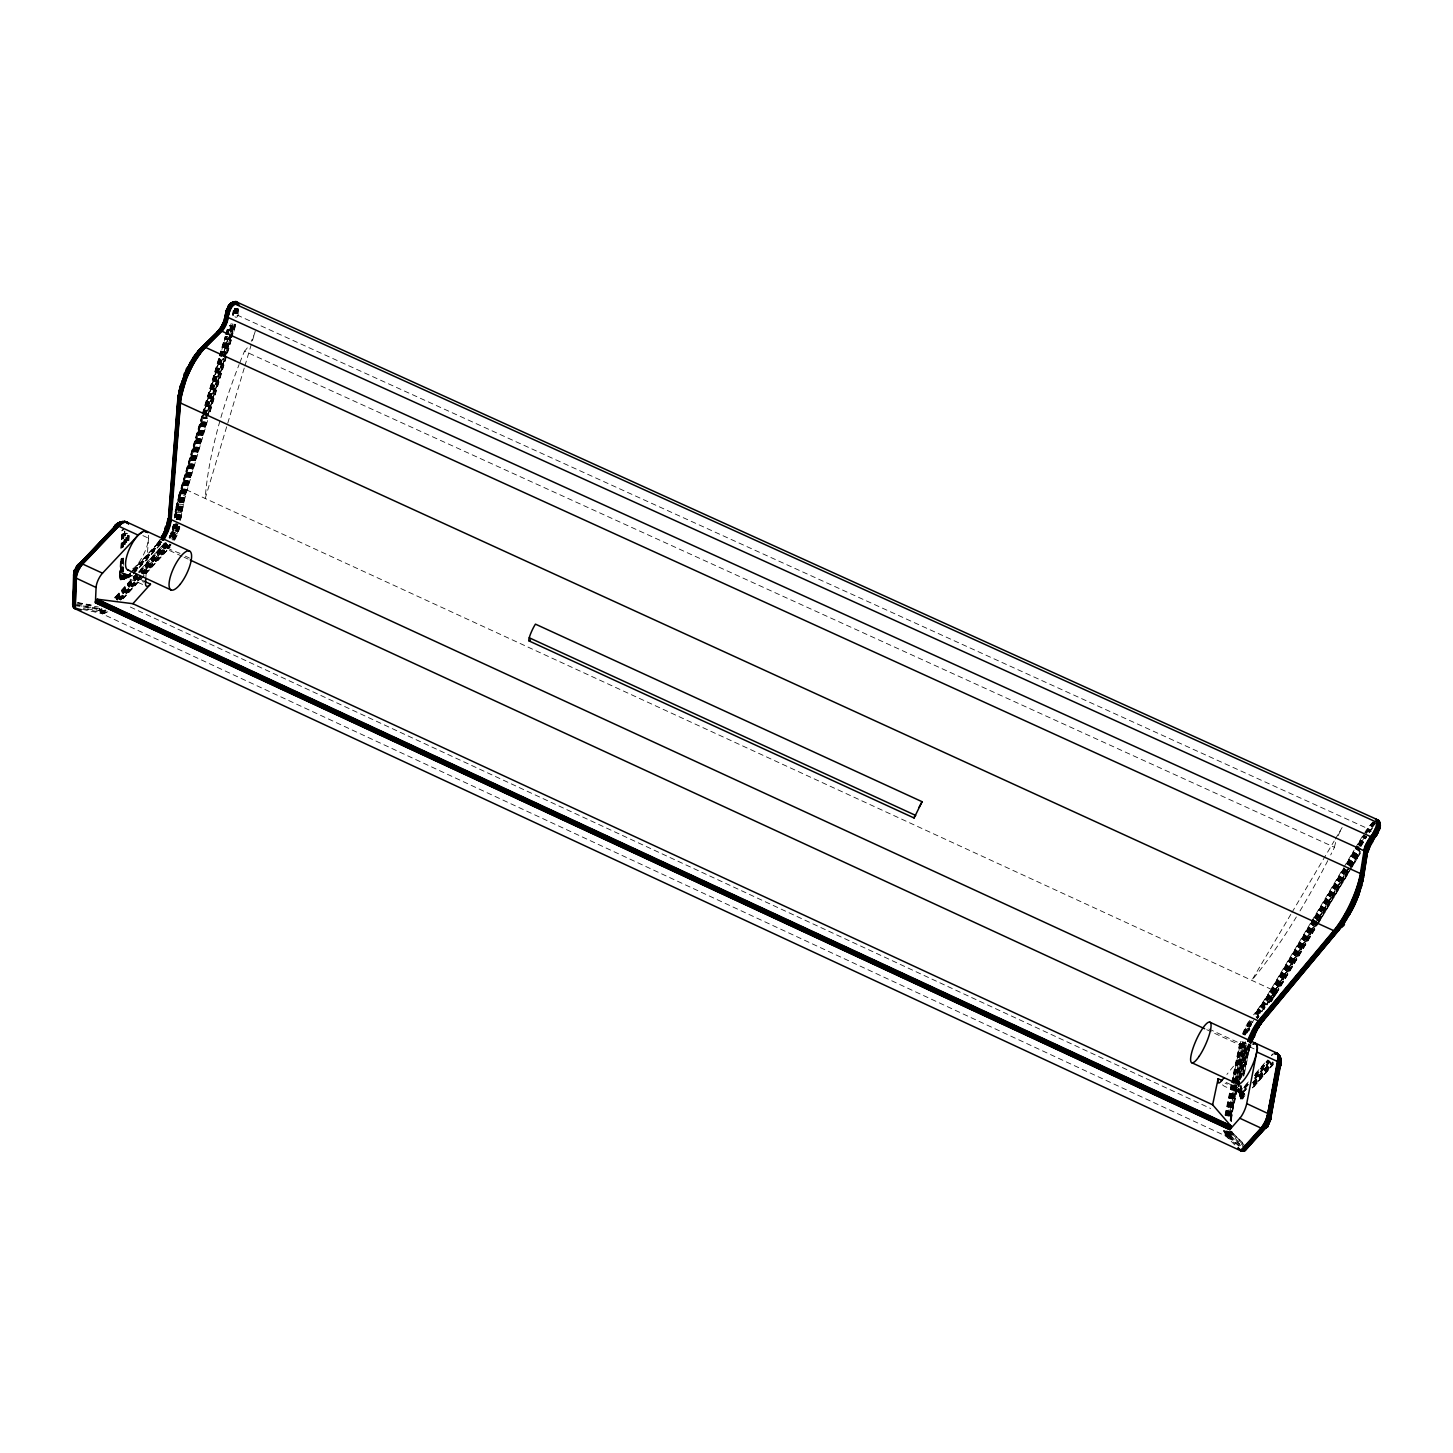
<?xml version="1.0" encoding="UTF-8"?>
<svg xmlns="http://www.w3.org/2000/svg" width="1453" height="1453" viewBox="0 0 1453 1453"><rect width="100%" height="100%" fill="white"/><g stroke="black" fill="none" stroke-linecap="round" stroke-linejoin="round"><path stroke-width="0.75" stroke-dasharray="5 3.75" d="M1241.589 1096.615L1238.101 1091.821L1241.225 1095.235L1241.189 1099.394L1238.991 1088.515L1225.987 1082.358M1239.373 1081.65L1237.847 1089.895L1242.369 1095.362L1242.587 1098.831L1241.425 1098.74M1240.317 1098.65L1240.553 1091.929L1237.938 1088.987M1239.445 1091.149L1240.462 1098.323M1239.845 1091.639L1240.063 1097.905M1238.392 1092.002L1237.847 1089.895M1239.227 1091.712L1238.719 1090.458M119.4 575.388C121.035 573.154 127.592 572.936 126.338 575.806C114.369 575.134 120.944 585.377 120.272 559.623M119.4 576.641L119.818 575.007M119.6 576.405L120.853 574.353L121.725 558.588M123.469 573.717L123.559 575.551M123.832 573.717L124.123 576.223C137.29 579.565 119.4 575.624 122.234 580.383C124.431 576.114 129.117 578.04 131.733 575.461M124.177 573.717L124.468 576.205L130.316 576.787M124.54 573.753L124.813 576.187L128.227 577.749M124.885 573.79L126.139 576.805M125.249 573.844L125.321 575.57M125.594 573.935L126.792 576.968L131.006 576.187M126.574 575.152L125.921 574.026M126.248 574.117L128.427 577.658M1239.79 1079.543L1246.129 1047.904C1245.621 1044.035 1249.253 1047.014 1249.398 1048.848C1248.853 1055.55 1250.543 1034.627 1247.491 1048.812L1242.024 1076.237M116.621 599.381L115.622 596.475L113.97 598.255M131.297 572.028L156.325 545.293C156.488 541.66 161.574 545.674 161.882 542.151M1237.92 1091.33L1240.372 1094.091L1240.59 1098.014M145.809 578.512L148.624 535.975M1206.716 1029.687L1245.82 1047.74C1250.597 1048.285 1247.618 1057.675 1249.271 1048.249M1222.536 1084.828C1226.259 1089.35 1243.296 1088.787 1240.208 1097.596M1240.281 1092.456C1239.972 1096.797 1242.152 1089.187 1238.991 1088.515M1242.587 1098.831C1246.002 1095.798 1239.318 1092.456 1239.936 1089.35M132.695 568.831A21.523 7.628 -64.4 0 0 148.587 538.228L148.569 535.303M120.908 548.344L121.907 530.327M119.6 575.188L120.69 559.223M121.108 548.144L122.324 529.927M120.926 559.042L120.163 577.095M121.562 547.781L122.561 529.764M121.453 558.715L120.236 579.547L122.506 579.783L127.882 575.969M121.816 547.618L123.087 529.437M122.361 547.327L123.378 529.31M122.034 558.442L121.126 575.297L123.142 578.258M122.651 547.2L123.541 531.435M122.343 558.333L121.562 576.151M122.978 547.073L123.868 531.326M122.651 558.243L121.78 576.968L127.464 577.386L124.014 577.749M123.287 546.982L124.177 531.217M122.978 558.152L122.088 574.952L123.487 577.531M123.759 544.639L124.522 531.144M123.323 558.079L122.742 576.532L120.236 579.547M124.086 544.584L124.867 531.071M123.541 560.277L122.76 574.789L124.141 577.295M124.449 544.53L125.085 533.287M123.505 566.997L123.105 574.734L124.468 576.205M124.795 544.494L125.448 533.251M125.158 544.475L125.793 533.233M125.648 542.223L126.157 533.233M126.011 542.241L126.52 533.233M126.375 542.26L126.883 533.269M126.72 542.314L127.246 533.324M127.21 540.135L127.61 533.378M127.555 540.207L127.955 533.469M127.9 540.298L128.3 533.56M128.245 540.407L128.645 533.669M128.572 540.534L128.972 533.778M128.881 540.661L129.281 533.923M1239.663 1091.385L1239.718 1089.132M1240.372 1092.729L1240.244 1091.149M1240.226 1095.253L1240.753 1090.749M1238.446 1090.259L1238.701 1088.315M1239.227 1090.894L1239.246 1088.697M233.243 310.597L232.516 314.792L237.929 315.41L1367.6 828.519L1371.214 831.443M233.57 310.542L232.553 316.808M233.897 310.488L233.188 316.772M234.442 308.381L233.533 316.772M234.787 308.363L233.86 316.772M235.15 308.363C230.555 318.825 240.399 321.367 238.256 308.962M235.495 308.363L234.551 316.827M235.858 308.381L234.914 316.881M236.203 308.417L235.259 316.936M236.567 308.472L235.604 317.008M236.912 308.545L235.967 317.099M237.257 308.635L236.294 317.19M237.602 308.726L236.639 317.299M237.929 308.835L236.966 317.408M238.564 309.089L237.929 315.41A21.305 7.628 -67.3 0 1 237.602 317.68M1249.961 1045.724L1226.895 1074.439M176.194 519.738L180.917 494.928L203.692 417.084M176.503 519.684L181.225 494.946L204.001 417.102M176.83 519.647L181.534 494.964L204.31 417.156M177.157 519.629L181.861 495.001L204.637 417.211M177.502 519.611L182.188 495.055L204.964 417.265M177.829 519.629L182.515 495.11L205.309 417.338M178.174 519.647L183.659 492.222L222.927 358.655M178.519 519.684L183.986 492.295L223.253 358.746M178.846 519.738L184.331 492.385L223.599 358.855M179.191 519.793L184.658 492.494L234.187 324.146M179.518 519.865L184.186 495.527L206.98 417.828M179.845 519.956L184.513 495.636L207.307 417.937M180.154 520.065L184.822 495.764L206.98 420.244M180.463 520.192L185.13 495.891L207.307 420.371M126.683 576.805C117.421 584.923 131.823 571.174 129.39 576.496M1231.072 1121.643L1231.508 1119.337L1231.236 1121.425M159.721 541.588L158.086 542.95L160.411 539.426M174.342 518.049L175.395 514.998L181.098 515.161M174.796 517.758L180.862 491.931L220.093 358.237M181.97 509.912L176.54 509.476L175.05 517.631L177.339 506.607L182.497 507.206M175.304 517.522L180.608 494.928L185.13 495.891M175.867 517.341L179.863 497.889L184.386 498.779M177.339 506.607L174.324 515.688L176.54 509.476M1231.145 1119.718C1233.688 1112.835 1226.968 1123.115 1231.327 1119.536M1230.182 1120.372L1245.384 1041.892M1230.455 1120.227L1237.447 1086.862M1230.691 1120.081L1237.992 1086.372M1240.808 1091.003L1240.099 1095.508M1241.915 1099.067L1240.844 1091.712M1240.099 1090.894L1241.134 1085.573M1240.481 1091.675L1240.444 1090.041M176.34 506.934L174.741 512.945L181.516 512.564M124.704 578.403L124.05 579.747L128.681 575.17M181.988 556.263L159.358 545.801C155.417 542.641 151.403 551.631 158.032 543.549M176.031 509.658L181.48 488.916L186.783 489.988L1274.281 990.71L1276.37 993.489L1271.212 1001.807L1266.689 996.958L1254.484 1015.338L1268.959 994.706L1313.675 919.967M1230.564 1118.065L1245.657 1041.837M1231.69 1117.303L1232.326 1114.705L1227.803 1115.94L1242.369 1043.962C1241.697 1041.183 1245.584 1041.365 1243.714 1043.999L1229.202 1115.977M173.979 540.734L178.973 528.983L172.653 528.22L173.252 525.005M173.833 524.587L172.653 528.22M172.943 526.604L174.069 524.46M174.306 524.351L172.635 529.964L178.229 531.326M174.578 524.261L172.853 529.964M174.85 524.17L171.708 534.105L170.764 533.741M173.724 526.204L175.123 524.097M175.432 524.043L172.58 532.034M175.74 523.988L170.31 538.591M176.049 523.952L170.546 538.772M176.376 523.934L170.8 538.936L171.617 539.463L177.375 523.952M176.703 523.934L171.073 539.117M177.03 523.934L171.327 539.281M177.702 523.988L171.89 539.626M178.047 524.043L172.18 539.789M1240.571 1090.277L1241.28 1085.809M1243.514 1075.474L1249.453 1044.998M1240.299 1092.983L1241.516 1086.281M1243.75 1076.183L1249.071 1047.831M1240.68 1092.384L1242.133 1085.119M1244.476 1073.277L1248.853 1051.227M1238.973 1078.271L1246.184 1043.254M1238.428 1084.192L1246.293 1044.961M1239.064 1081.486L1237.793 1087.825A10.734 2.797 -66.1 0 0 1240.916 1090.495L1244.967 1095.217M1239.482 1079.379L1245.82 1047.74A21.159 5.449 -65.7 0 1 1246.311 1045.597M1239.681 1081.813L1238.81 1091.911M1240.099 1079.706L1246.928 1045.906M1240.808 1077.763L1247.855 1043.763M1241.098 1077.963L1248.127 1043.944M1242.66 1074.348L1247.709 1049.012M1240.117 1089.568L1240.771 1085.119M1243.06 1074.784L1248.218 1046.814M1243.241 1075.02L1248.272 1049.647M1227.458 1115.886L1233.633 1085.355M1234.069 1083.175L1242.842 1041.892M1228.166 1115.977L1243.786 1039.785M1228.511 1115.995L1244.113 1039.839M1228.857 1115.995L1243.859 1042.001M1229.529 1115.958L1244.495 1042.001M1229.856 1115.904L1244.803 1041.964M1231.29 1115.468L1236.993 1087.116M1237.429 1084.937L1245.966 1043.399M1225.024 1115.159L1231.254 1084.646M1231.69 1082.467L1239.681 1043.218A20.832 5.285 -65.7 0 1 1240.172 1041.093M1225.351 1115.305L1231.563 1084.773M1232.017 1082.594L1240.481 1041.238L1242.497 1041.837M1225.696 1115.45L1231.454 1087.098M1233.234 1078.362L1240.808 1041.365M1226.041 1115.559L1232.235 1085.028M1232.689 1082.848L1241.134 1041.492M1226.386 1115.668L1232.58 1085.137M1233.016 1082.957L1241.48 1041.601M1226.732 1115.759L1232.925 1085.228M1233.379 1083.048L1241.825 1041.692M1227.095 1115.831L1233.288 1085.3M1233.724 1083.121L1242.152 1041.765M183.06 504.445L177.157 503.973L175.94 507.17M176.14 507.043L177.593 501.122L183.696 501.63M176.812 506.752L177.411 503.882M177.666 503.828L178.319 500.922M1247.255 1048.612L1248.399 1044.108M1248.109 1049.429L1249.289 1044.816M1248.69 1052.063L1249.398 1048.848M1245.094 1041.928L1230.001 1118.283M177.811 501.049L178.537 498.088L179.863 497.889M202.221 415.885L178.537 498.088M180.608 494.928L178.882 495.201L177.593 501.122M179.3 495.073L176.54 504.264M178.773 498.016L180.354 491.986L185.93 492.948M173.506 526.295L172.253 530M178.301 526.277L172.78 540.135M178.628 526.367L173.089 540.298M178.937 526.476L173.379 540.443M179.264 526.585L173.688 540.607M178.973 528.983L179.573 526.712M178.519 495.364L181.48 488.916M179.082 495.128L219.821 358.237M180.335 494.928L203.384 417.047M1249.253 1049.593L1250.125 1046.396M1248.418 1047.014L1248.872 1044.453M1249.18 1048.049L1249.871 1045.542M1249.035 1049.92L1250.125 1046.233M181.135 491.931L203.111 417.047M201.84 415.994L180.79 489.025M202.312 413.905L218.876 357.91M219.349 355.822L225.179 336.406M225.651 334.317L227.703 327.797M202.657 413.796L219.258 357.819M219.694 355.713L225.56 336.315M225.996 334.208L228.085 327.706M180.989 488.971L219.33 358.273M221.891 349.555L225.724 336.478M226.359 334.299L228.284 327.779M220.22 356.076L226.214 336.46M226.595 334.281L229.411 325.563M220.729 356.058L226.486 336.46M227.122 334.281L229.683 325.563M203.747 414.868L220.366 358.237M221.001 356.058L226.759 336.46M227.394 334.281L229.955 325.581M204.038 414.868L220.656 358.255M221.292 356.076L227.049 336.478M227.685 334.299L230.246 325.599M204.328 414.904L220.965 358.292M221.601 356.112L227.358 336.515M227.994 334.335L231.19 323.456M204.637 414.94L221.274 358.328M221.909 356.148L227.031 338.731M229.574 330.031L231.499 323.492M204.946 414.977L221.582 358.382M222.218 356.203L227.34 338.785M229.901 330.067L231.826 323.547M205.273 415.031L221.274 360.616M223.835 351.898L227.667 338.84M230.228 330.14L232.153 323.601M205.6 415.086L221.601 360.671M224.162 351.971L228.012 338.912M230.555 330.194L232.48 323.674M205.945 415.158L222.581 358.564M223.217 356.403L228.975 336.805M229.628 334.626L232.825 323.747M223.562 356.475L233.17 323.837M223.907 356.566L233.497 323.928M224.234 356.675L233.842 324.037M207.616 415.649L234.532 324.255M1239.936 1096.924L1239.918 1093.437M207.942 415.758L230.373 339.602M231.009 337.423L234.859 324.382M209.541 411.544L230.7 339.73M231.336 337.55L235.186 324.509M209.868 411.671L231.027 339.875M231.663 337.695L235.513 324.637M207.597 420.498L187.092 490.133A94.263 31.076 -65.7 0 0 180.771 520.319M210.176 411.798L231.336 340.002M233.897 331.302L235.822 324.782M244.231 368.099L205.218 498.47A209.704 65.203 -66.8 0 1 220.293 419.681M244.885 365.92L254.638 333.318M174.542 527.948L170.092 538.427M1251.033 1043.726L1249.707 1047.195L1251.578 1045.397M173.089 529.964L169.492 537.955M1243.114 1034.3L1250.143 1020.46M1243.441 1034.445L1250.452 1020.624M1243.768 1034.572L1250.761 1020.805L1252.849 1022.567M1251.051 1021.005L1244.095 1034.699L1251.342 1021.205M1244.422 1034.827L1251.614 1021.423M1244.749 1034.954L1253.104 1019.879M1245.076 1035.063L1253.358 1020.115M170.51 533.669L171.563 531.871L170.909 533.796M172.126 531.943L169.329 537.792M1249.834 1020.297L1243.804 1031.703L1247.782 1033.355M1246.656 1032.92L1248.817 1028.288L1246.075 1026.817M1246.965 1033.029L1248.817 1028.288M175.195 538.464C169.71 537.356 171.999 532.579 176.322 536.103M1248.272 1030.867L1249.09 1028.452M1248.527 1030.994L1249.362 1028.615M1248.781 1031.121L1249.834 1028.942M1231.545 1131.269L1232.634 1132.831L1230.782 1134.956L1225.624 1135.501L1225.061 1134.557L1229.292 1134.539L1232.126 1131.996M172.489 539.971L177.974 526.204L174.76 525.968M169.656 535.431L169.166 537.646L170.019 535.685M169.674 538.1L170.346 535.903M120.781 580.056L123.178 577.676M1248.563 1022.313C1252.577 1023.293 1250.125 1027.562 1247.31 1024.51M1250.252 1026.29L1251.178 1024.02M1250.488 1026.472L1251.669 1024.438M1290.809 914.373L1252.014 979.994A215.734 48.875 -64.2 0 0 1296.367 916.952M1291.953 912.448L1334.163 841.033M1335.307 839.089L1342.154 827.52M1310.406 923.345L1271.284 988.857A97.115 23.648 -65 0 1 1253.576 1014.848M1311.569 921.42L1342.626 869.384M1343.789 867.459L1354.142 850.114M1355.286 848.189L1362.206 836.619M1313.04 919.64L1266.689 996.958M1314.184 917.715L1345.26 865.679M1346.404 863.754L1356.775 846.409M1357.919 844.484L1363.677 834.857M1313.367 919.803L1268.651 994.524L1254.193 1015.157M1314.511 917.878L1345.587 865.843M1346.731 863.917L1357.102 846.572M1358.246 844.647L1364.004 835.021M1314.838 918.042L1345.914 866.024M1347.058 864.099L1357.429 846.754M1358.573 844.829L1364.331 835.184M1314.002 920.149L1269.268 994.887L1254.774 1015.538M1315.147 918.223L1346.241 866.188M1347.385 864.263L1357.756 846.917M1358.9 844.992L1364.658 835.366M1314.311 920.33L1269.577 995.069L1255.065 1015.738L1256.536 1017.209L1258.135 1015.211L1255.428 1013.013M1315.455 918.405L1346.55 866.388M1347.712 864.462L1358.065 847.117M1359.227 845.192L1364.985 835.548M1314.62 920.53L1269.868 995.269L1255.338 1015.974M1315.764 918.605L1346.877 866.569M1348.021 864.644L1365.293 835.747M1314.929 920.73L1270.158 995.468L1255.61 1016.192M1316.073 918.786L1347.185 866.769M1348.33 864.844L1358.7 847.499M1359.845 845.573L1365.602 835.947M1315.219 920.93L1270.431 995.686L1255.864 1016.446M1316.364 919.004L1347.476 866.969M1348.62 865.044L1358.991 847.698M1360.153 845.773L1365.911 836.147M1315.492 921.129L1270.703 995.886L1256.1 1016.682M1316.654 919.204L1347.766 867.169M1348.911 865.243L1359.281 847.898M1360.444 845.973L1366.201 836.347M1315.764 921.329L1270.975 996.104L1256.336 1016.955M1316.927 919.404L1348.039 867.387M1349.201 865.461L1359.572 848.116M1360.716 846.191L1366.492 836.547M1316.037 921.547L1259.933 1013.395M1317.181 919.622L1348.311 867.586M1349.474 865.661L1359.845 848.316M1360.989 846.391L1366.764 836.765M1348.566 867.804L1266.671 1004.459L1317.671 920.04M1349.728 865.879L1360.099 848.534M1318.815 918.114L1348.802 868.004M1349.964 866.079L1360.335 848.734M1314.438 926.033L1266.871 1004.713M1319.052 918.332L1349.038 868.222M1350.182 866.297L1359.409 850.877M1316.945 922.401L1267.034 1004.967M1318.089 920.476L1349.238 868.422M1350.4 866.497L1359.627 851.077M1317.126 922.601L1270.558 1000.118M1318.289 920.675L1349.437 868.64M1350.6 866.714L1359.826 851.295M1317.308 922.8L1269.141 1003.169M1318.452 920.875L1349.619 868.84M1350.763 866.914L1360.008 851.494M1276.025 992.599L1317.453 923M1318.743 921.275L1360.153 851.694M1276.224 992.98L1351.181 867.495M1352.434 865.734L1360.426 852.057M1319.015 921.82L1274.662 996.304L1269.976 991.727M1320.232 920.058L1351.363 867.841M1352.561 866.079L1360.589 852.421M74.793 604.539L98.114 608.353L101.111 613.329L1225.951 1136.101L1230.164 1136.319L1233.27 1133.522L1246.056 1145.981M1276.37 993.489L1316.799 925.997M1317.944 924.072L1349.147 872.018M1350.291 870.093L1360.698 852.729M1274.354 995.378L1275.897 992.399M1276.134 992.799L1272.937 999.083M1274.227 995.178L1270.939 1000.79M1274.444 995.577L1271.103 1001.226M1271.193 1001.626L1272.737 998.32L1268.342 994.361M1269.014 1002.933L1270.703 1000.336M158.086 542.441L160.012 539.535M160.756 539.408L156.325 545.275M1365.42 832.769L1373.63 822.18M1365.747 832.95L1373.939 822.38M1366.074 833.132L1374.247 822.58M1366.383 833.314L1374.556 822.798M1252.395 1022.095L1253.594 1020.369M1261.822 1004.295L1264.818 1006.638L1261.912 1011.742M1264.818 1006.638L1261.731 1011.488M1265.2 1007.129L1263.729 1009.744L1265.018 1006.893M169.892 544.076L142.721 574.316M170.183 544.276L142.993 574.534M170.455 544.457L143.284 574.734M170.746 544.621L145.082 573.227M171.036 544.784L145.373 573.408M160.211 541.642L129.68 575.025L124.885 578.167M160.738 541.751L126.865 576.986M161.011 541.842L132.06 573.445M161.301 541.933L132.35 573.499M161.592 542.042L132.95 573.681M156.343 544.875L158.74 541.697M157.796 543.567L159.503 541.588M159.957 541.606L127.119 577.168M1373.303 821.998C1362.387 832.496 1367.673 835.275 1374.847 823.016M1375.392 823.524L1368.399 831.715L1375.137 823.27M1368.944 832.188L1372.994 827.084M1369.198 832.424L1373.23 827.338M1369.452 832.678L1370.797 830.898M1231.345 1131.56C1229.656 1134.284 1223.299 1135.265 1224.025 1130.543M1256.736 1017.481L1258.135 1015.211M1256.918 1017.772L1258.334 1015.484M1257.081 1018.044L1258.516 1015.756M1257.226 1018.335L1258.825 1016.319M1257.354 1018.607L1258.97 1016.591M1372.976 821.853L1367.6 828.519A22.031 5.83 -63.9 0 0 1364.767 832.442M141.504 573.118L167.295 544.766L141.722 573.372M167.513 545.002L141.958 573.626M167.767 545.238L142.194 573.862M145.681 573.572L168.584 548.417C171.872 547.145 167.386 544.185 166.913 547.272L142.448 574.098M165.896 542.568L138.671 572.391M165.969 542.804L138.852 572.936M165.769 546.074C163.008 543.168 169.347 542.696 165.769 546.074C170.201 551.123 177.956 551.504 183.296 555.209M166.205 543.295L140.614 571.792M166.514 543.803L140.759 572.064M166.677 544.04L140.923 572.337M166.877 544.294L141.286 572.863M160.466 544.021L133.258 573.79M154.708 546.782L157.396 543.676M1248.29 1081.958L1240.916 1090.495L1225.061 1083.139M1255.646 1073.44L1265.963 1061.525M1247.146 1083.829L1240.063 1091.802M1254.502 1075.311L1267.761 1059.982M1247.455 1084.011L1240.372 1091.984C1237.284 1094.545 1246.438 1091.639 1245.711 1088.279M1254.829 1075.492L1268.088 1060.163M1247.764 1084.21L1240.68 1092.184L1238.337 1092.147M1255.138 1075.692L1268.415 1060.345M1248.073 1084.41L1240.971 1092.402L1238.029 1091.984M1255.446 1075.892L1268.723 1060.563M1248.363 1084.628L1241.843 1092.111L1239.282 1092.692M1255.755 1076.128L1269.014 1060.781M1254.557 1078.053L1269.304 1061.035M1245.984 1088.533L1240.317 1093.673M1254.829 1078.308L1269.595 1061.289M1246.238 1088.787L1241.461 1093.782M1255.101 1078.58L1269.868 1061.544M1246.492 1089.06L1241.679 1094.073L1239.482 1092.892M1255.338 1078.852L1270.122 1061.816M1252.631 1082.539L1270.358 1062.107M1236.376 1081.068A22.231 5.758 -65.9 0 1 1250.07 1047.014L1251.087 1045.888M1252.849 1082.83L1270.576 1062.397M1253.049 1083.139L1270.776 1062.706M1253.231 1083.429L1270.975 1062.997M1253.394 1083.738L1271.139 1063.324M1253.539 1084.065L1272.774 1061.925M1253.648 1084.374L1272.901 1062.234M1253.757 1084.683L1273.01 1062.561M1253.848 1084.991L1273.1 1062.87M1253.939 1085.627L1273.209 1063.487M1252.486 1087.625L1273.228 1063.796M1252.486 1087.916L1273.228 1064.086M1253.903 1086.79L1273.173 1064.649M119.273 598.999L140.669 575.533M119.527 599.235L140.923 575.769M119.8 599.453L141.195 575.987M120.072 599.671L141.468 576.205M120.363 599.871L141.74 576.405M120.653 600.071L138.979 579.947M122.47 598.563L139.27 580.11M122.76 598.727L144.156 575.243M123.069 598.872L144.446 575.388M145.972 573.717L168.875 548.544A20.197 6.92 -64.8 0 0 170.255 546.927M120.817 578.712L124.758 576.732M115.659 597.219L137.054 573.554M138.616 572.137L164.589 543.004L138.58 571.647M137.145 574.08L114.097 599.562M115.895 598.018L137.218 574.335M116.004 598.291L134.366 578.221M140.487 571.519L164.97 544.748M116.131 598.563L139.088 573.463M116.276 598.836L139.234 573.735M116.44 599.126L139.397 574.008M116.821 599.653L139.561 574.28M117.021 599.926L139.978 574.807M117.257 600.18L140.196 575.061M119.019 598.763L140.432 575.297M133.549 573.935L159.358 545.801A20.487 7.12 -64.7 0 0 160.774 544.149M115.622 596.711L137.054 573.081M130.643 572.591L155.507 545.62M127.137 576.932L130.316 573.172M1243.768 1092.765L1242.46 1094.018M1243.968 1093.056L1240.39 1094.091M1244.168 1093.346L1241.098 1094.89M1244.349 1093.655L1241.352 1095.562M1244.513 1093.964L1242.497 1095.707M1244.658 1094.272L1241.934 1095.907M1244.767 1094.581L1242.66 1096.397M130.534 575.097L124.05 578.548M126.12 578.185L127.192 576.714M128.118 575.897L129.172 575.061M1271.738 1055.441L1273.209 1054.115M1243.405 1096.325L1243.496 1094.073L1240.644 1091.294M1244.24 1096.343L1241.443 1095.907M1244.277 1096.67L1241.607 1097.687M125.121 578.784L126.556 577.004L124.377 578.893M130.716 576.078L127.41 577.186M125.775 577.586L127.428 576.187M1243.423 1098.014L1241.57 1098.032M1224.261 1132.069L1229.783 1131.506L1232.071 1133.74M120.563 575.624L125.921 574.934M179.355 492.295L180.354 491.986M128.373 577.313L129.626 577.222M1245.748 1043.508L1239.99 1043.345L1206.735 1027.997M99.294 608.498L100.965 612.53L107.794 611.895M105.96 610.351C103.109 613.384 102.564 608.753 100.293 611.749L98.877 611.295M102.436 610.551L105.742 610.06M1239.845 1092.329L1238.664 1092.311M1242.751 1097.106L1241.607 1096.979M122.742 576.532L123.759 576.278M106.251 612.548C101.601 616.054 101.383 607.863 99.331 609.188M103.199 611.713L105.96 612.385M105.397 611.985L102.273 612.476M104.053 610.423L101.401 611.404M122.688 579.493L123.668 579.039M123.305 578.73L128.699 577.404M176.176 517.268L180.753 517.704M101.801 611.967L102.981 611.441M100.82 610.151L102.164 609.915M100.584 609.152L101.873 608.571M101.982 609.243L99.639 610.532M126.175 577.35L127.137 577.35M83.856 608.68L102.8 612.912M100.493 612.022L102.037 612.222M101.074 610.805L83.711 608.371M100.638 609.497L98.423 610.369M1240.499 1093.401L1239.845 1092.493M1241.697 1095.217L1240.717 1094.708M121.961 579.456L122.869 579.238M122.379 578.93L124.05 578.112M99.294 608.843L74.775 604.884M82.512 609.37L101.111 613.329A49.093 17.527 -64.1 0 0 108.085 612.04M74.793 605.574L98.168 609.37M77.118 603.885L98.332 606.991M77.717 602.559L94.391 605.592M77.536 602.868L94.263 605.901M172.816 532.107L177.339 533.705M121.126 579.475L122.161 579.184M122.869 577.84L124.631 577.513M126.574 574.244L143.629 582.144M239.836 362.651A209.704 65.203 -66.8 0 1 244.504 351.19L1334.472 847.299A215.734 48.875 -64.2 0 1 1330.694 854.927M142.884 535.594L148.587 538.228M1250.07 1047.014L1254.121 1048.903M185.348 556.154L189.471 558.061M184.059 557.207L188.163 559.114M144.356 581.291L132.041 575.588A10.407 3.669 -64.2 0 1 126.883 574.371M142.63 584.433L123.414 576.332M130.298 607.009L1210.621 1108.476M1244.894 1029.233L1247.709 1030.577M1241.171 1097.451L1241.498 1098.395M1265.073 999.464L1268.705 1002.461M1263.438 1001.916L1266.471 1004.223M1260.205 1006.602L1263.547 1009.49M1258.607 1008.818L1261.549 1011.215M1257.008 1010.961L1259.715 1013.141M104.779 613.021L103.672 612.222M102.055 613.329L100.965 612.53M121.562 578.93L120.672 577.767M121.325 579.202L119.945 577.313M122.034 578.439L120.835 575.461M1232.707 1134.43L1245.584 1146.998M1245.766 1146.671L1232.634 1132.831M1245.167 1147.616L1231.072 1134.739M1246.274 1149.759L1229.292 1134.539M1230.491 1136.192L1244.277 1148.796M1229.474 1136.518L1243.332 1149.323M1228.403 1136.627L1236.085 1143.892M1229.111 1136.573L1242.315 1149.65M1226.623 1136.373L1235.377 1143.911M1234.723 1144.855L1225.951 1136.101A50.71 13.404 -66.1 0 1 1223.698 1130.398M1231.853 1134.012L1232.925 1134.139M1230.818 1136.028L1227.458 1133.776M1229.819 1136.428L1227.186 1134.956M1228.766 1136.609L1224.607 1133.413M1225.624 1135.501L1227.313 1136.537M1239.972 1093.51L1238.973 1091.475M1240.862 1096.325L1241.116 1097.814M1240.699 1097.687L1240.699 1099.14M1232.289 1133.449L1230.909 1132.087M1230.255 1134.048L1231.363 1134.521M1227.385 1135.883L1225.424 1130.906M1230.546 1133.849L1229.474 1131.687M1229.946 1134.23L1228.857 1132.014M1229.638 1134.393L1228.511 1132.141M1228.966 1134.666L1226.514 1130.979M1226.732 1133.812L1227.549 1134.938M1225.297 1133.631L1226.459 1134.92M164.861 544.494L164.607 543.476M1240.862 1095.98L1239.445 1091.966M1240.644 1095.689L1240.826 1097.015M1238.519 1091.693L1239.227 1092.638M119.818 578.784L119.818 576.205M1230.328 1131.088L1230.655 1132.323M1228.166 1132.25L1228.511 1133.558M1227.095 1133.812L1226.15 1130.979M1225.66 1132.432L1226.005 1133.776M1224.607 1132.196L1225.642 1133.703M1227.24 1130.906L1227.821 1132.341M1225.061 1130.852L1225.297 1132.377M1224.716 1130.761L1224.952 1132.287M255.292 331.157A21.323 7.41 -67.2 0 1 251.242 341.292M247.282 347.866A21.323 7.41 -67.2 0 1 244.504 351.19M220.91 417.538A209.704 65.203 -66.8 0 1 239.091 364.558M1334.472 847.299A22.013 5.594 -64 0 1 1336.251 840.651M1338.195 835.62A22.013 5.594 -64 0 1 1341.918 827.974M1327.806 860.612A215.734 48.875 -64.2 0 1 1299.908 911.085M179.863 526.84A20.197 6.92 -64.8 0 1 174.269 540.879M1242.478 1034.027A20.832 5.285 -65.7 0 1 1249.526 1020.151M1271.411 1055.278A22.249 6.012 -66 0 1 1273.337 1053.625"/><path stroke-width="1.5" d="M1253.394 1043.908C1258.189 1041.274 1257.626 1049.32 1256.772 1051.918L1246.71 1103.608A11.442 3.033 -66.3 0 1 1240.535 1117.43L1229.747 1129.744L95.408 602.795L96.08 587.466L75.429 577.785L73.667 575.515L74.03 572.791L73.485 607.372L75.32 608.861L1240.571 1150.703L1244.803 1150.776L1247.655 1147.525M1237.992 1147.924L1240.916 1150.849L1261.331 1128.218L1265.49 1121.534L1268.178 1113.561L1277.75 1061.616C1276.878 1048.122 1285.742 1076.219 1277.423 1061.453L1256.772 1051.918C1257.898 1049.12 1257.862 1040.729 1252.976 1044.198M1279.13 1057.584L1279.657 1063.051L1270.14 1114.996C1268.651 1119.228 1267.288 1130.252 1260.986 1128.073L1239.863 1118.265M1279.639 1058.038L1280.91 1062.797L1280.129 1066.121M1279.548 1060.091C1281.056 1057.275 1278.022 1052.372 1275.044 1054.115M1209.913 1022.185L1276.352 1052.862L1280.057 1056.585L1280.783 1063.905L1280.275 1064.904L1280.656 1062.742L1270.649 1119.028L1271.012 1116.413L1268.814 1113.924L1246.71 1103.608M1280.62 1064.795L1280.656 1058.311L1277.205 1053.389L1280.22 1056.93L1280.91 1062.997L1270.049 1121.189L1266.653 1118.774M231.917 302.896C241.906 297.738 233.225 308.363 228.012 306.746C227.013 308.054 231.39 300.517 234.333 303.713L1377.244 822.489L1380.023 825.122L1379.569 828.192M1248.036 1041.038L1257.408 1022.621L1334.072 930.81C1352.107 908.107 1361.97 879.683 1364.367 850.931C1363.295 840.924 1380.495 832.115 1370.27 845.519M73.485 607.372L73.358 602.123M196.536 358.255L193.467 357.71L190.325 363.014L190.961 362.051L193.758 362.796L202.33 350.427L223.035 329.431L226.686 322.275L229.683 309.652L233.715 303.477L236.567 302.115L232.916 302.896M1280.583 1057.984C1281.183 1068.282 1281.6 1054.914 1276.951 1053.189L1279.857 1056.277L1279.766 1059.382M1379.66 826.485L1379.46 821.799L1375.846 819.637L1379.86 823.106L1379.623 827.356M1231.399 1126.511L1212.637 1104.789L132.877 603.703L97.66 599.254L95.844 600.725L95.426 602.559L1229.91 1129.562L1231.399 1126.511L96.715 599.526M193.467 357.71C190.561 361.561 196.191 350.827 199.424 354.114M227.667 318.479L225.179 315.9L226.632 310.197L225.687 312.649L228.212 314.956L228.121 317.481L1370.633 836.637L1375.01 837.055L1377.735 833.041L1376.245 835.348L1372.413 834.803L1369.525 838.762M1280.093 1058.565L1280.293 1060.036L1279.294 1056.022L1280.583 1058.093L1280.111 1061.653M168.893 528.329L167.022 527.185L169.02 517.159L167.858 521.227L170.237 523.643L163.245 540.098M191.142 362.051L188.018 367.246L190.343 362.233M72.65 604.848L73.631 574.498M72.886 606.173L74.484 572.882M73.14 606.791L74.285 573.1C73.522 568.177 75.265 576.841 76.01 578.131L74.993 608.698M73.921 607.881L74.902 577.386C74.975 570.466 79.098 568.849 82.44 563.873L118.492 526.077C133.276 514.852 102.436 530.545 120.908 523.861M74.43 608.335L75.156 577.586C75.701 574.68 76.373 568.359 79.316 568.159M74.702 608.535L75.792 576.895L78.317 569.285L82.113 563.764L118.183 525.95L138.144 535.14L143.774 531.035L147.825 532.597M1364.857 848.752L1367.128 850.477L1362.841 879.047L1363.241 876.123L1360.389 873.525L205.563 347.412C201.731 343.98 191.778 359.654 196.427 353.678M1339.793 923.091C1349.238 921.765 1342.172 929.43 1336.905 927.196M75.32 608.861L76.337 578.294A11.061 4.141 -63.8 0 1 79.643 568.305L80.387 567.088A11.061 4.141 -63.8 0 1 82.767 564.018L118.801 526.204A21.523 7.846 -64.4 0 1 128.699 523.77M1343.317 923.708L1349.601 914.446L1345.514 913.719M197.826 352.207L199.243 350.137L202.33 350.427M1280.529 1061.416L1279.911 1058.311M1280.329 1064.341L1280.656 1061.689M1280.838 1063.287C1282.127 1059.927 1277.932 1053.643 1277.895 1055.605M1367.128 850.477C1366.946 858.687 1372.449 837.11 1370.797 843.739M147.588 532.198L143.774 531.035L139.343 533.923L102.509 573.19L81.804 563.655L79.043 563.601L77.79 565.544L115.822 525.659C117.184 520.592 131.442 521.7 122.397 521.591M232.607 305.221C226.523 302.115 226.359 314.338 231.227 307.346M1280.456 1059.11L1280.838 1060L1279.421 1056.367M1253.539 1028.742L1256.046 1029.541L1339.448 929.175L1337.541 931.191L1333.727 930.665L180.499 403.008L177.92 400.665L178.483 398.122M1251.087 1033.537L1253.685 1034.681L1263.874 1019.316L1261.967 1021.332L1258.352 1020.86L171.182 519.611L168.748 517.322L169.311 514.762L165.424 532.452L162.972 537.283L161.337 537.428L163.172 534.522L165.805 535.576M1348.239 908.615L1351.908 909.941L1354.359 905.074L1358.501 895.266L1355.322 892.687M1379.914 824.868L1380.005 823.397M1380.241 826.721L1380.35 824.941M80.06 566.942C75.138 566.852 78.426 562.638 81.64 564.781M1378.57 821.563C1377.934 833.041 1366.873 840.234 1365.275 851.476C1362.896 880.155 1353.088 908.506 1335.089 931.137L1258.352 1022.93L1248.926 1041.51M1379.079 822.017C1377.989 824.577 1376.935 836.111 1379.151 829.354C1374.247 827.792 1377.063 814.57 1379.769 822.416M1379.315 822.271L1378.189 828.41L1374.32 835.384M1379.696 822.816L1378.606 828.737M1379.86 823.106L1377.807 831.17M145.809 578.512L145.5 582.998A10.407 3.56 -64.2 0 0 150.513 584.142L132.877 603.703M1366.22 844.992C1370.815 846.718 1369.398 850.441 1365.693 846.282M167.022 527.185C166.005 522.608 162.355 533.36 166.95 533.178M1379.623 825.195L1379.642 823.397M73.594 575.007L74.811 570.448L74.23 572.754M73.849 576.006L73.831 572.809M74.103 576.496L74.085 574.026M74.121 573.317L74.63 571.647M74.266 576.732L73.703 574.353M168.584 516.414L177.793 399.321M168.748 517.322L178.029 398.685M178.029 400.883L169.02 520.247L166.477 529.964L167.985 530.763M169.274 518.194L178.973 394.054L178.156 401.119M169.874 518.775L178.828 396.905M75.429 577.785L76.846 571.755L81.005 564.545M1280.838 1062.252L1278.168 1058.365M1278.803 1058.747L1266.762 1120.481L1262.711 1127.637L1241.625 1151.067M1351.98 909.941L1349.256 914.718M216.86 333.191L218.459 330.903L221.928 331.23L1364.04 850.768L1366.728 853.074L1366.619 856.053L1367.255 852.657L1364.567 849.896M1280.311 1058.71L1280.039 1060.127M224.979 318.134L224.725 319.351L227.086 320.968M1262.021 1127.401C1267.307 1128.4 1272.519 1124.713 1262.73 1126.42M200.478 349.356L202.839 346.904M1280.365 1061.144L1280.493 1064.086M1280.202 1065.503L1280.583 1064.413M1278.113 1059.128L1280.002 1062.452L1270.521 1115.45M177.738 399.757L178.283 395.071M177.92 400.665L178.646 394.362M179.609 402.535C182.642 374.147 198.988 348.593 220.983 330.884C229.592 323.129 224.997 307.001 236.258 302.006M193.758 362.796L186.456 377.998L180.717 398.358L170.237 523.643M170.655 521.482L168.494 519.447L169.002 515.143M1256.046 1029.541C1261.277 1026.29 1258.879 1027.362 1254.811 1026.526M169.202 520.446L169.456 518.394M170.11 518.975L168.33 528.038L162.682 539.862M1370.252 837.709L1373.575 838.254L1375.228 836.619L1371.923 840.76L1368.817 839.907M1279.33 1059.964C1279.911 1054.551 1277.605 1057.621 1278.077 1061.798L1266.435 1120.317L1262.366 1127.528L1241.262 1150.976M1270.667 1119.337L1270.122 1120.59L1270.612 1118.665M225.179 315.9L225.996 313.103M225.378 316.5L226.523 310.942L231.608 303.241M225.615 316.881L226.268 311.487M225.487 313.757C226.995 316.899 223.925 321.767 226.214 323.583M226.831 317.989C227.721 312.631 229.665 303.859 235.368 302.515M1266.108 1120.154C1271.902 1120.881 1268.469 1127.383 1264.146 1124.15M1376.572 835.184L1377.026 834.204L1374.792 837.146M222.327 330.34L219.258 330.049L217.823 332.119L219.694 329.177L223.035 329.431M1357.175 887.529L1359.826 889.49L1359.717 891.27M1278.022 1059.927L1278.822 1061.308L1269.123 1114.124L1266.471 1121.97L1262.385 1128.563L1241.97 1151.139L1238.337 1148.052M1270.812 1115.94L1280.293 1061.907M1280.275 1065.921L1280.747 1062.96L1280.347 1063.796M1374.12 838.526L1371.923 840.76M1362.805 875.378L1367.146 848.77L1377.39 830.953M1363.005 878.829L1367.836 849.515L1365.239 847.553M1363.441 877.903L1367.11 854.618M73.667 574.117L74.085 572.409M1266.635 1126.82L1267.434 1125.639L1244.458 1150.903M73.812 574.807L74.321 571.356M73.812 573.209L74.285 571.937M74.194 575.497L74.557 570.593M74.539 574.625L73.685 607.626L81.459 609.824M76.101 577.059C72.759 574.734 77.027 569.176 78.299 566.325M226.141 313.485L225.687 318.57L227.431 319.696M226.105 316.1L228.121 308.999L232.189 303.205M227.812 317.335L226.505 316.482L226.668 313.993M1248.962 1038.55L1252.032 1040.966L1257.553 1028.978L1255.737 1032.193L1252.286 1031.103M1277.895 1060.744L1279.094 1061.525L1268.469 1119.736L1264.074 1127.909L1243.06 1151.194M1279.203 1062.597L1278.803 1056.749M1280.166 1066.629L1280.62 1063.832M1279.439 1062.815L1269.904 1114.76C1269.05 1120.717 1272.338 1116.267 1267.924 1114.76M178.283 395.87L179.754 389.84M178.537 396.487L179.591 389.949M178.665 396.705L179.337 390.203M178.991 397.105L183.95 376.672L194.066 357.638M179.554 392.001L169.62 520.81L167.168 530.345L162.137 539.681L166.932 530.218L169.402 520.628M180.717 398.358C178.61 397.069 182.642 375.328 179.318 391.638M167.967 521.591L168.857 517.304M169.692 523.352L179.355 402.354C182.352 374.002 198.716 348.484 220.674 330.812L224.18 325.744L226.323 319.079M1362.605 875.124L1359.336 888.945M1366.456 856.253L1367.527 851.095M1363.35 876.377L1362.097 882.897L1363.114 875.868M1362.387 882.516L1363.495 877.158M225.687 318.57L225.978 311.687L225.687 312.649M225.088 317.898L225.833 314.393M225.487 316.681L225.324 319.932M225.76 317.081L224.543 321.059L226.686 322.275M226.141 317.462L225.106 321.44M226.577 319.242L230.064 306.91M227.376 318.334L225.36 324.727L221.292 330.993C199.279 348.72 182.915 374.293 179.9 402.699L170.364 521.318L167.713 530.617L162.954 539.971M1212.637 1104.789L1218.123 1078.707L1222.046 1080.523M1256.119 1024.474C1259.66 1027.489 1263.638 1019.715 1258.244 1027.162M1270.285 1116.576L1270.34 1115.214M1270.594 1117.012L1270.685 1115.704M1270.939 1118.083L1270.939 1116.176M1270.521 1119.191L1271.084 1116.649M1269.395 1114.324L1264.092 1126.874L1242.333 1151.176M1280.892 1059.746L1280.711 1060.981M1380.023 825.122L1375.646 835.475M1379.333 829.263L1380.132 825.395M1379.623 828.936L1380.277 826.194M74.139 572.101L74.593 571.12M74.212 574.226C73.395 571.755 77.499 574.879 76.282 575.897M74.721 574.825L75.756 569.594L77.463 568.904M1369.471 847.335L1370.996 843.612L1370.252 845.555M1268.905 1123.768L1268.215 1124.84M1340.538 927.632L1342.009 925.906L1337.795 931.119M116.222 524.751C112.735 528.42 117.166 522.68 119.709 524.86M115.604 526.204L118.129 523.552M179.119 391.111L180.481 385.644M179.427 391.82L180.662 386.916M179.881 392.364L188.981 366.864L200.514 349.991M181.643 393.545C176.648 388.223 191.433 375.383 185.73 371.514C183.205 374.293 182.787 377.181 186.456 377.998M169.638 525.95C163.335 524.188 171.89 512.473 166.732 526.912M1366.728 854.836L1367.727 851.912M1359.899 877.939C1366.528 879.337 1350.291 922.637 1342.681 918.587M1362.551 880.482C1358.864 892.542 1364.512 884.259 1358.7 882.57M1361.207 886.802L1362.678 880.954M224.543 319.079L225.469 316.227L224.834 322.929M229.411 304.803C229.102 306.855 231.681 300.589 234.423 302.26M1270.303 1118.102L1270.449 1116.794M1270.358 1120.336L1270.866 1117.666M1270.63 1119.482L1270.903 1118.483M1270.104 1116.358L1270.34 1119.882M79.007 564.254L117.257 523.988L115.931 524.896M164.552 531.998L165.351 528.819L166.477 529.964M226.305 313.648L226.25 310.324M168.421 518.031L168.494 519.447M226.886 314.157L228.357 309.089L232.771 303.241M228.212 314.956L229.992 309.78M1368.762 849.115L1369.779 845.174L1366.801 843.684M74.466 573.118C72.232 566.688 78.88 572.3 76.573 574.661M122.07 523.044C118.002 522.027 114.678 526.131 120.308 524.333M115.659 525.932L118.183 525.95M1263.729 1128.709L1266.144 1127.837L1268.542 1124.313M1358.464 895.484L1360.208 890.507M1361.407 884.931L1358.228 895.72M1359.972 891.052L1361.57 885.349M180.354 386.48L182.279 380.849L180.535 386.77M180.953 387.224L183.968 376.254L182.097 381.739M182.915 388.478C180.463 379.36 190.488 366.628 194.793 357.71M1367.346 848.952L1362.169 879.773L1357.901 894.321M1367.273 850.677L1370.451 841.995L1374.574 837.219M1367.836 849.515C1368.163 854.636 1368.871 840.088 1372.522 839.453M1360.408 883.678L1350.073 909.378L1335.743 931.264M224.543 321.059L224.525 318.425M224.143 320.732L224.706 318.261M225.142 319.769L224.034 324.164L222.727 323.692L221.928 325.817L224.361 320.078L223.708 322.33M225.996 320.387L221.092 329.976L201.095 350.064L195.338 357.838L187.255 372.131L183.169 382.539L184.531 383.265M1269.777 1117.539L1268.106 1122.642L1265.49 1121.534M1270.14 1117.92L1269.668 1120.554M1270.431 1118.301L1269.759 1121.353M166.35 526.313L167.749 522.735L166.514 526.658M1280.765 1062.452L1280.91 1061.326M1377.081 824.795C1380.822 827.956 1373.575 834.749 1371.886 838.199M1379.297 829.645C1378.643 832.006 1380.949 826.448 1378.516 825.704M1379.06 830.408L1380.114 823.688L1377.408 819.873M123.142 522.426L124.722 521.899L119.691 522.39L117.312 525.132L119.891 522.317L126.084 521.863M1359.518 889.127L1354.123 904.947M1267.161 1117.393C1270.739 1119.773 1264.619 1125.748 1263.057 1128.672L1242.696 1151.194M1269.777 1119.101L1265 1127.891L1243.423 1151.157M1367.709 849.315L1369.089 846.699M1367.727 851.331L1368.744 848.643M74.339 571.247L74.757 569.848M74.466 571.519L75.066 569.739M74.811 571.955L78.535 565.181L80.841 565.816M76.973 573.372C73.467 571.029 79.951 565.835 81.804 563.655L120.599 523.734M182.37 381.994L184.24 376.854M1248.345 1041.202L1257.717 1022.749L1334.417 930.937C1352.452 908.234 1362.296 879.846 1364.694 851.095C1366.201 839.543 1378.552 832.042 1377.716 820.055L1376.772 820.237M1248.636 1041.347L1258.044 1022.839L1334.744 931.046C1352.779 908.379 1362.605 880.009 1364.985 851.276C1366.492 839.725 1378.843 832.224 1378.025 820.255M1249.18 1041.674L1258.661 1023.003L1335.416 931.21C1353.397 908.615 1363.168 880.318 1365.529 851.676C1366.837 840.088 1379.896 832.387 1378.298 820.473M1250.089 1042.31L1260.132 1023.112L1337.541 931.191M1250.452 1042.636L1251.233 1039.858M1250.597 1042.782C1255.083 1025.582 1257.063 1042.636 1249.98 1036.043M1250.833 1043.072L1251.705 1040.239M224.706 321.186L218.967 330.757L220.874 327.869L223.744 328.414M165.388 529.128L166.568 525.804M166.605 526.785L164.843 532.161M166.877 527.058L163.826 534.74M915.063 814.861L914.082 817.985L922.074 801.693L535.449 624.136A10.552 1.653 -65.4 0 0 529.546 636.741A10.552 1.653 -65.4 0 0 530.454 639.919M226.25 310.651L228.139 306.692M226.414 310.851L227.249 308.69M228.956 312.377L226.977 311.287L229.047 306.674M227.594 311.687L228.593 309.18M119.11 525.441C117.039 523.116 112.535 528.002 114.278 527.148M1357.302 893.831L1350.346 909.487L1342.027 923.727L1260.26 1021.441L1253.757 1031.703M1358.046 894.467L1348.384 914.682M1358.373 894.903L1356.448 900.37L1353.197 897.99M1269.522 1120.426L1268.106 1122.642M1269.704 1122.043L1269.795 1120.663M1269.631 1121.97L1269.976 1120.881M1250.361 1039.295L1259.279 1023.112L1339.484 927.759L1350.818 909.651L1355.649 899.334M1250.597 1039.44L1252.795 1034.3M1250.833 1039.585L1258.225 1025.037L1342.844 923.763M1251.414 1040.003L1252.304 1037.224M1251.814 1040.366L1252.813 1037.515M1253.049 1037.678L1251.977 1041.02M115.059 525.677C115.877 523.007 128.954 519.593 128.282 523.97M74.721 570.212L75.483 569.067L74.975 570.539M75.61 571.047L79.806 564.273M77.445 572.064L78.625 569.431M184.077 376.763L186.22 371.696M184.622 377.072L189.199 366.919L191.106 367.663M222.727 323.892L223.653 322.021L222.581 323.747M224.38 322.693L220.965 327.597L223.399 323.91M164.316 531.871L165.315 528.856M165.642 532.561L166.695 530.091M1372.413 834.803L1376.263 827.266M1378.407 828.573L1376.427 833.368L1373.848 832.442M1379.151 829.354L1376.427 833.368M1252.486 1037.333L1256.264 1029.578M1252.94 1037.605L1255.465 1032.175M1369.18 847.499L1370.034 845.319M1268.197 1121.171L1265.708 1126.002L1263.438 1125.349M1269.468 1121.861L1267.379 1125.022M188.418 366.737C184.204 379.015 185.385 365.411 189.199 366.919M225.669 324.873L224.271 324.255L221.764 327.851M162.899 534.668L164.407 531.762L163.172 534.522M164.679 532.07L161.973 537.047M165.206 532.343L162.536 537.156M78.008 570.738L75.32 569.322L76.319 568.414M1254.284 1034.899L1255.955 1031.793M1370.342 843.594L1369.235 843.158L1366.22 851.04L1360.626 883.878L1350.582 909.578M1354.014 904.874L1342.59 923.763M1264.836 1122.878L1267.96 1123.932L1268.523 1122.788M1245.112 1150.613L1266.871 1126.711L1268.687 1122.842M1377.971 831.279L1375.156 835.493M1377.589 833.495L1378.534 831.643M167.386 523.026L167.258 523.934M1255.319 1032.157L1259.133 1026.09M919.059 807.323L922.074 801.693M1370.161 843.521L1372.122 840.76M230.682 304.476L231.663 303.114M1347.094 914.337C1358.192 895.302 1363.713 873.707 1365.784 851.894L1371.432 839.362M161.301 537.338L162.881 534.468M162.336 537.101L163.644 534.668M164.48 534.995L161.864 539.608M1267.742 1123.895L1265.908 1127.001M1267.779 1124.985L1268.887 1123.496M225.052 326.108L223.653 325.563L219.784 330.703M78.408 567.76L76.282 567.179L75.32 569.322M76.5 568.486L77.136 567.324M187.946 367.155L190.797 362.051M189.689 367.082L203.692 346.904M220.874 327.325L222 325.218L223.653 325.563M221.837 326.598L222.563 325.254M222.745 325.29L221.074 327.833M1367.019 854.455L1367.255 852.657M1256.663 1029.596L1258.425 1027.108M1368.108 841.124L1369.652 841.741L1375.937 833.241M1369.652 841.741L1371.632 842.195L1372.758 840.615M1345.405 919.368L1348.166 914.645M1346.077 919.386L1349.601 914.355M96.043 600.361L1231.2 1127.383M1265.708 1126.002L1267.579 1125.003M191.56 362.106L200.242 349.973L220.075 330.721M221.346 326.634L217.877 331.647M221.655 326.598L219.948 329.268L220.874 327.869M77.863 565.199L76.137 567.778L78.535 565.181M77.863 567.56L118.765 524.569M190.198 362.614L193.031 357.91M190.961 362.051L196.863 353.606M1258.716 1026.962L1260.695 1023.893M1341.737 923.69L1344.588 919.222M1345.859 919.386L1337.269 931.246M1343.88 923.49L1346.84 919.113M227.667 307.291L229.084 305.112M228.648 306.656L231.336 303.296L229.32 305.057M229.538 306.765L230.845 304.767M1267.198 1126.493L1268.088 1125.167M119.291 523.77L121.489 523.425M75.847 568.232L77.499 565.29M115.205 526.295L76.5 567.179L79.261 564.236M78.843 566.488L79.606 565.38M220.529 327.96L217.096 332.192M220.293 328.977L221.292 327.833M221.001 328.941L222.018 327.888M192.704 358.528L195.883 353.914M1371.995 839.434L1372.794 838.308M1372.758 839.453L1373.83 838.199M1373.811 839.053L1375.156 837.019M1259.86 1024.837C1265.381 1017.3 1260.95 1025.564 1257.408 1022.621M119.019 523.461L120 523.788M1341.173 927.341L1344.534 922.51M1341.355 927.214L1344.461 922.855M1375.41 835.493L1373.067 838.308M1374.338 837.273L1375.864 835.457M1375.21 836.946L1377.008 834.549M1265.291 1127.855L1266.78 1126.039M1266.834 1126.729L1265.218 1128.418M1267.397 1125.893L1266.489 1127.346M231.427 304.331L230.119 304.422M119.291 523.28L119.691 523.225M1374.048 838.127L1376.045 835.566M1374.756 837.691L1375.882 836.183M78.135 564.472L76.41 566.888L79.969 567.778M77.681 565.235L78.771 564.291M78.771 565.217L116.948 525.659M1261.676 1022.531L1263.529 1020.206M1338.467 930.774L1341.936 926.342M219.385 329.377L218.095 331.012L220.511 328.941M221.274 328.959L203.111 346.886M195.301 354.804L198.825 350.318M195.265 355.204L202.312 346.995M1262.675 1021.041L1339.321 929.648M1265.708 1128.164L1267.252 1126.384M1223.989 1077.872L1221.101 1081.304A10.734 2.688 -66 0 1 1218.123 1078.707M121.979 521.827L117.82 524.642M228.684 305.511L229.992 303.986M228.448 306.238L230.845 303.441M228.448 306.656L230.01 304.712M231.118 304.803L234.096 302.206M77.336 565.471L79.043 563.601M78.535 564.327L79.497 563.455M1240.571 1150.703L1260.986 1128.073A11.442 3.178 -66.4 0 0 1267.833 1113.398L1277.423 1061.453A22.249 6.012 -66 0 0 1275.007 1052.789M1244.113 1151.012L1264.364 1128.654M217.006 332.428L217.932 331.429M197.989 351.281L201.84 347.176M197.917 351.499L202.076 347.085M81.477 563.564L118.165 525.151M113.97 526.967L119.891 523.044M115.568 525.714L116.676 525.023M116.04 525.877L117.838 524.46M116.64 525.623L118.147 524.479M201.095 347.757L217.823 331.266M200.623 348.593L218.713 330.83M202.566 346.94L219.221 330.721M114.351 526.404L115.332 525.786M118.474 525.223L121.743 522.917M114.987 525.968L118.728 523.952M117.548 524.46L119.328 523.48M119.364 524.043L118.093 524.824M225.306 316.336L224.888 317.408M231.081 303.35L232.861 302.26M231.899 303.205L235.931 301.915M229.665 304.367L231.99 302.533M1376.173 821.581L1377.317 820.727M1376.445 821.835L1377.571 820.999L1379.224 822.017M116.948 524.097L118.656 522.953M116.113 525.586C116.258 520.392 129.753 522.317 124.649 521.554M120.454 522.68L117.82 523.97M120.218 523.08L122.633 522.699M120.853 523.207L122.306 522.59M122.524 521.573L117.075 524.224M126.901 522.354L120.69 522.335M121.471 522.335L124.232 522.027M122.724 521.554L120.09 522.317L124.54 521.627M96.842 599.435L1231.399 1126.347M117.094 524.751L118.093 524.061M122.851 522.299C127.065 522.898 120.762 519.466 127.537 522.753M118.401 523.098L119.981 522.281M1280.438 1058.529L1280.91 1060.926L1279.076 1055.187L1276.388 1052.935L1274.862 1053.443L1277.005 1053.316L1279.911 1056.712M122.524 522.208L123.705 522.19M121.543 522.063L125.521 521.79L122.579 521.681M231.481 302.823L235.604 301.861M230.791 303.405L235.459 302.987M118.874 523.044L120 522.571M122.724 521.918L123.905 521.899M1277.587 1053.788L1274.953 1053.08L1278.131 1054.151M125.176 521.772L121.344 522.372M120.962 521.899L122.07 521.627M1377.044 820.473L1378.679 821.072M1378.225 821.889L1379.569 823.052M1378.552 822.543L1379.478 822.689M124.449 522.335L125.503 522.208M1277.26 1053.752L1275.171 1053.661M1278.513 1054.932L1278.567 1055.532M127.029 523.298L127.81 523.116M222.472 326.671L224.416 327.306M235.513 302.061L238.51 304.839M233.642 301.97L234.841 302.151M162.972 537.283L164.57 537.901M1278.041 1055.259L1279.875 1058.674M1369.235 843.158L1367.436 842.377M187.51 372.24L188.672 372.767M237.856 302.515L1376.463 819.256M1350.818 903.33L1353.524 904.62M529.237 637.758L915.717 815.442M529.074 640.955L914.082 817.985M1375.156 829.863L1376.917 830.716M127.192 522.245L189.598 551.05M190.234 560.059L1204.664 1028.742M127.937 570.012L171.182 590.027M1191.66 1062.652L1237.629 1083.956M144.356 581.291L150.513 584.142M97.387 599.254L1231.29 1125.857M96.479 599.744L1231.345 1126.838M96.243 600.016L1231.272 1127.183M95.934 600.543L1231.054 1127.764M95.844 600.725L1230.963 1127.964M95.771 600.924L1230.854 1128.164M95.626 601.36L1230.618 1128.563M95.571 601.596L1230.491 1128.763M95.517 601.833L1230.364 1128.981M95.48 602.069L1230.219 1129.181M1267.579 1116.049L1269.341 1117.139M123.796 521.899L127.555 522.571M1278.204 1057.657L1280.602 1060.036L1280.202 1057.675M1276.678 1053.025L1279.076 1055.187M1279.675 1057.802L1280.293 1058.837M1275.334 1052.953L1276.824 1054.079M1275.716 1052.898L1276.969 1053.498M1277.296 1053.425L1279.239 1055.459M1276.025 1053.08L1277.187 1054.024M1268.687 1118.247L1269.595 1118.937M1379.678 823.76L1380.132 824.795M1379.678 824.85L1379.95 826.793M1279.766 1056.858L1280.129 1058.129M1279.094 1061.525L1280.565 1063.451M1279.784 1056.367L1280.22 1059.437M237.22 302.278L238.201 303.314M1277.423 1053.661L1280.493 1058.638M1279.058 1055.096L1280.456 1057.584M1280.474 1058.293L1280.384 1059.691M1277.623 1053.988L1278.259 1054.969M1379.46 821.799L1380.314 825.558M1378.824 820.963L1379.515 822.543M1380.078 825.141L1380.187 826.194M1278.84 1055.387L1280.02 1057.403M237.874 303.205L238.201 304.73M237.547 303.114L237.856 304.621M1278.368 1055.441L1279.621 1059.4L1279.385 1057.348M1280.91 1060.527L1280.838 1061.653M1256.772 1051.918A22.231 5.758 -65.9 0 1 1246.147 1076.927A22.231 5.758 -65.9 0 1 1236.521 1082.104M128.736 570.194A21.523 7.628 -64.4 0 1 126.665 556.662A21.523 7.628 -64.4 0 1 138.144 535.14M96.08 587.466A11.061 4.014 -63.9 0 1 102.509 573.19M238.837 304.967A10.661 3.814 -67.4 0 0 233.606 304.494A10.661 3.814 -67.4 0 0 228.121 317.481A10.734 3.869 -67.3 0 1 221.928 331.23L205.563 347.412A42.5 15.275 -66.5 0 0 180.499 403.008L171.182 519.611A20.487 7.12 -64.7 0 1 163.535 540.225M1375.519 819.474A11.025 2.924 -63.8 0 1 1376.754 824.668A11.025 2.924 -63.8 0 1 1370.633 836.637A11.097 2.96 -63.9 0 0 1364.04 850.768L1360.389 873.525A43.917 11.697 -64.4 0 1 1333.727 930.665L1258.352 1020.86A21.159 5.449 -65.7 0 0 1247.727 1040.893M1199.343 1056.059A22.195 5.176 -65.9 0 0 1210.367 1022.512A22.195 5.176 -65.9 0 0 1192.822 1048.775A22.195 5.176 -65.9 0 0 1199.343 1056.059M180.063 584.415A21.559 7.12 -64.5 0 0 190.216 551.486A21.559 7.12 -64.5 0 0 170.673 575.642A21.559 7.12 -64.5 0 0 180.063 584.415"/></g></svg>
